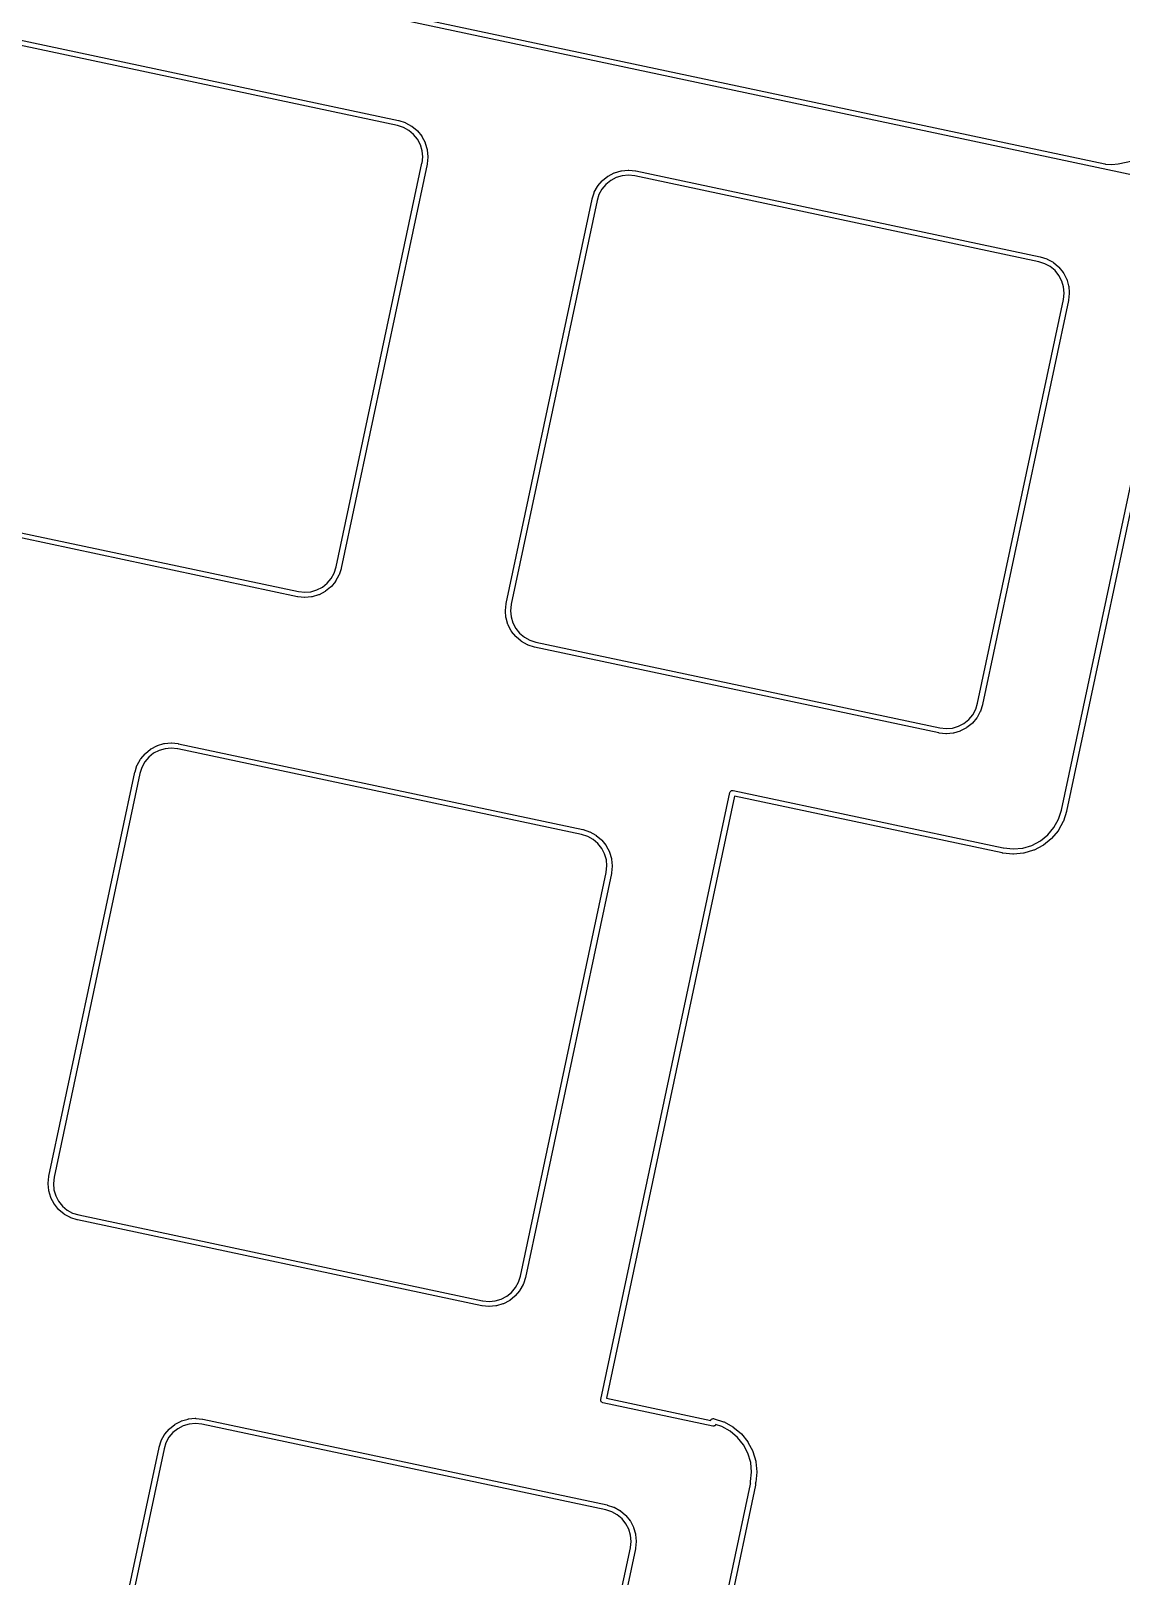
# Model space of a CAD drawing. Extents: x 18 to 369, y 6 to 139.
# Drawn here: x 157.46 to 189.13, y 71.07 to 115.98 of the extents above; entities that cross this region are included whole.
import ezdxf

# ---------------------------------------------------------------- set-up
doc = ezdxf.new("R2010")
doc.units = 0
doc.layers.add('BLACK', color=7, linetype='CONTINUOUS')

msp = doc.modelspace()

# ---------------------------------------------------------------- linework, layer by layer
at = {"layer": 'BLACK', "linetype": 'CONTINUOUS'}
for p, q in [((189.843, 111.709), (113.052, 128.032)), ((156.373, 118.977), (188.658, 112.114)), ((168.106, 113.23), (156.372, 115.724)), ((156.399, 115.872), (168.144, 113.375)), ((189.047, 112.115), (197.135, 113.834)), ((168.282, 113.174), (168.106, 113.23)), ((168.144, 113.375), (168.15, 113.373)), ((168.15, 113.373), (168.334, 113.315)), ((168.334, 113.315), (168.334, 113.315)), ((168.334, 113.315), (168.334, 113.315)), ((168.334, 113.315), (168.335, 113.315)), ((168.335, 113.315), (168.341, 113.312)), ((168.341, 113.312), (168.347, 113.309)), ((168.347, 113.309), (168.518, 113.215)), ((168.518, 113.215), (168.519, 113.215)), ((168.519, 113.215), (168.525, 113.211)), ((168.525, 113.211), (168.531, 113.207)), ((168.531, 113.207), (168.68, 113.081)), ((168.44, 113.087), (168.282, 113.174)), ((168.578, 112.971), (168.44, 113.087)), ((168.691, 112.831), (168.578, 112.971)), ((168.68, 113.081), (168.68, 113.081)), ((168.68, 113.081), (168.68, 113.081)), ((168.68, 113.081), (168.681, 113.081)), ((168.681, 113.081), (168.686, 113.076)), ((168.686, 113.076), (168.69, 113.071)), ((168.69, 113.071), (168.813, 112.919)), ((168.775, 112.671), (168.691, 112.831)), ((168.813, 112.919), (168.813, 112.919)), ((168.813, 112.919), (168.813, 112.919)), ((168.813, 112.919), (168.813, 112.918)), ((168.813, 112.918), (168.817, 112.912)), ((168.817, 112.912), (168.821, 112.907)), ((168.821, 112.907), (168.911, 112.734)), ((168.911, 112.734), (168.911, 112.734)), ((168.911, 112.734), (168.911, 112.734)), ((168.911, 112.734), (168.911, 112.733)), ((168.911, 112.733), (168.914, 112.726)), ((168.826, 112.498), (168.775, 112.671)), ((168.823, 112.135), (168.842, 112.318)), ((168.842, 112.318), (168.826, 112.498)), ((168.914, 112.726), (168.916, 112.72)), ((168.916, 112.72), (168.972, 112.533)), ((168.972, 112.533), (168.972, 112.533)), ((168.972, 112.533), (168.972, 112.533)), ((168.972, 112.533), (168.972, 112.532)), ((168.972, 112.532), (168.973, 112.525)), ((168.992, 112.31), (168.972, 112.115)), ((168.973, 112.525), (168.974, 112.519)), ((168.974, 112.519), (168.992, 112.324)), ((168.992, 112.324), (168.992, 112.324)), ((168.992, 112.324), (168.992, 112.324)), ((168.992, 112.324), (168.992, 112.323)), ((168.992, 112.323), (168.992, 112.316)), ((168.992, 112.316), (168.992, 112.31)), ((166.328, 100.398), (168.822, 112.132)), ((168.97, 112.104), (166.473, 100.359)), ((168.822, 112.132), (168.823, 112.135)), ((168.971, 112.111), (168.97, 112.108)), ((168.97, 112.108), (168.97, 112.105)), ((168.97, 112.105), (168.97, 112.104)), ((168.972, 112.115), (168.971, 112.114)), ((168.971, 112.114), (168.971, 112.111)), ((174.231, 111.762), (174.404, 111.852)), ((174.404, 111.852), (174.405, 111.853)), ((174.405, 111.853), (174.411, 111.855)), ((174.411, 111.855), (174.418, 111.858)), ((174.418, 111.858), (174.605, 111.913)), ((174.605, 111.913), (174.605, 111.913)), ((174.605, 111.913), (174.606, 111.913)), ((174.606, 111.913), (174.612, 111.914)), ((174.612, 111.914), (174.619, 111.916)), ((174.619, 111.916), (174.813, 111.933)), ((174.813, 111.933), (174.813, 111.933)), ((174.813, 111.933), (174.813, 111.933)), ((174.813, 111.933), (174.815, 111.933)), ((174.815, 111.933), (174.821, 111.933)), ((174.821, 111.933), (174.828, 111.933)), ((174.828, 111.933), (175.022, 111.913)), ((175.022, 111.913), (175.023, 111.913)), ((175.023, 111.913), (175.026, 111.912)), ((175.026, 111.912), (175.03, 111.912)), ((175.03, 111.912), (175.033, 111.911)), ((175.033, 111.911), (175.033, 111.911)), ((175.033, 111.911), (186.778, 109.414)), ((188.658, 112.114), (188.681, 112.11)), ((188.681, 112.11), (188.864, 112.094)), ((188.864, 112.094), (189.047, 112.115)), ((173.828, 111.289), (173.922, 111.46)), ((173.922, 111.46), (173.923, 111.461)), ((173.922, 111.46), (173.922, 111.46)), ((173.922, 111.46), (173.922, 111.46)), ((173.923, 111.461), (173.927, 111.466)), ((173.927, 111.466), (173.931, 111.472)), ((173.931, 111.472), (174.056, 111.621)), ((174.166, 111.519), (174.05, 111.381)), ((174.056, 111.621), (174.057, 111.622)), ((174.057, 111.622), (174.062, 111.627)), ((174.062, 111.627), (174.067, 111.631)), ((174.067, 111.631), (174.219, 111.754)), ((174.307, 111.632), (174.166, 111.519)), ((174.219, 111.754), (174.22, 111.754)), ((174.22, 111.754), (174.225, 111.758)), ((174.225, 111.758), (174.231, 111.762)), ((174.467, 111.716), (174.307, 111.632)), ((174.64, 111.767), (174.467, 111.716)), ((174.82, 111.783), (174.64, 111.767)), ((175.003, 111.764), (174.82, 111.783)), ((175.006, 111.763), (175.003, 111.764)), ((186.74, 109.269), (175.006, 111.763)), ((171.266, 99.3407), (173.763, 111.086)), ((173.908, 111.047), (171.414, 99.3134)), ((173.763, 111.086), (173.766, 111.096)), ((173.766, 111.096), (173.823, 111.275)), ((173.766, 111.096), (173.766, 111.096)), ((173.823, 111.276), (173.826, 111.282)), ((173.823, 111.275), (173.823, 111.276)), ((173.823, 111.275), (173.823, 111.275)), ((173.823, 111.275), (173.823, 111.275)), ((173.826, 111.282), (173.828, 111.289)), ((173.963, 111.223), (173.908, 111.047)), ((174.05, 111.381), (173.963, 111.223)), ((187.398, 93.3345), (190.944, 110.018)), ((191.092, 109.991), (187.543, 93.2962)), ((186.915, 109.213), (186.74, 109.269)), ((186.778, 109.414), (186.782, 109.413)), ((186.782, 109.413), (186.782, 109.413)), ((186.782, 109.413), (186.968, 109.354)), ((187.073, 109.127), (186.915, 109.213)), ((186.968, 109.354), (186.968, 109.354)), ((186.968, 109.354), (186.968, 109.354)), ((186.968, 109.354), (186.969, 109.354)), ((186.969, 109.354), (186.975, 109.351)), ((186.975, 109.351), (186.981, 109.348)), ((186.981, 109.348), (187.152, 109.254)), ((187.152, 109.254), (187.152, 109.254)), ((187.152, 109.254), (187.152, 109.254)), ((187.152, 109.254), (187.153, 109.254)), ((187.153, 109.254), (187.159, 109.25)), ((187.159, 109.25), (187.164, 109.246)), ((187.164, 109.246), (187.314, 109.121)), ((187.212, 109.011), (187.073, 109.127)), ((187.325, 108.87), (187.212, 109.011)), ((187.314, 109.121), (187.315, 109.12)), ((187.315, 109.12), (187.319, 109.115)), ((187.319, 109.115), (187.324, 109.11)), ((187.324, 109.11), (187.446, 108.958)), ((187.408, 108.71), (187.325, 108.87)), ((187.459, 108.537), (187.408, 108.71)), ((187.446, 108.958), (187.446, 108.958)), ((187.446, 108.958), (187.446, 108.958)), ((187.446, 108.958), (187.447, 108.957)), ((187.447, 108.957), (187.451, 108.952)), ((187.451, 108.952), (187.454, 108.946)), ((187.454, 108.946), (187.545, 108.773)), ((187.545, 108.773), (187.545, 108.773)), ((187.545, 108.773), (187.545, 108.773)), ((187.545, 108.773), (187.545, 108.772)), ((187.545, 108.772), (187.548, 108.766)), ((187.548, 108.766), (187.55, 108.759)), ((187.55, 108.759), (187.605, 108.572)), ((187.456, 108.174), (187.476, 108.357)), ((187.476, 108.357), (187.459, 108.537)), ((187.605, 108.572), (187.606, 108.571)), ((187.626, 108.349), (187.605, 108.155)), ((187.606, 108.571), (187.607, 108.564)), ((187.607, 108.564), (187.608, 108.558)), ((187.608, 108.558), (187.626, 108.363)), ((187.626, 108.363), (187.626, 108.363)), ((187.626, 108.363), (187.626, 108.363)), ((187.626, 108.363), (187.626, 108.362)), ((187.626, 108.362), (187.626, 108.356)), ((187.626, 108.356), (187.626, 108.349)), ((184.962, 96.4371), (187.456, 108.172)), ((187.603, 108.144), (185.107, 96.3987)), ((187.456, 108.172), (187.456, 108.174)), ((187.604, 108.147), (187.603, 108.144)), ((187.603, 108.144), (187.603, 108.144)), ((187.605, 108.154), (187.604, 108.15)), ((187.604, 108.15), (187.604, 108.147)), ((187.605, 108.155), (187.605, 108.154)), ((165.203, 99.5343), (153.458, 102.031)), ((153.496, 102.176), (165.23, 99.6817)), ((166.185, 100.064), (166.272, 100.222)), ((166.272, 100.222), (166.328, 100.398)), ((166.407, 100.156), (166.313, 99.9855)), ((166.41, 100.163), (166.407, 100.156)), ((166.413, 100.169), (166.41, 100.163)), ((166.47, 100.349), (166.413, 100.17)), ((166.413, 100.17), (166.413, 100.17)), ((166.413, 100.17), (166.413, 100.17)), ((166.413, 100.17), (166.413, 100.169)), ((166.473, 100.359), (166.47, 100.349)), ((166.47, 100.349), (166.47, 100.349)), ((165.596, 99.6783), (165.769, 99.7293)), ((165.769, 99.7293), (165.929, 99.8129)), ((165.929, 99.8129), (166.069, 99.9259)), ((166.169, 99.8136), (166.017, 99.6914)), ((166.069, 99.9259), (166.185, 100.064)), ((166.174, 99.8184), (166.169, 99.8136)), ((166.179, 99.8231), (166.174, 99.8184)), ((166.18, 99.8239), (166.179, 99.8231)), ((166.305, 99.9734), (166.18, 99.8239)), ((166.18, 99.8239), (166.18, 99.8239)), ((166.18, 99.8239), (166.18, 99.8239)), ((166.309, 99.979), (166.305, 99.9734)), ((166.313, 99.9845), (166.309, 99.979)), ((166.313, 99.9855), (166.313, 99.9855)), ((166.313, 99.9855), (166.313, 99.9855)), ((166.313, 99.9855), (166.313, 99.9845)), ((165.206, 99.5336), (165.203, 99.5343)), ((165.203, 99.5343), (165.203, 99.5343)), ((165.209, 99.5332), (165.206, 99.5336)), ((165.212, 99.5325), (165.209, 99.5332)), ((165.213, 99.5324), (165.212, 99.5325)), ((165.408, 99.512), (165.213, 99.5324)), ((165.23, 99.6817), (165.233, 99.6812)), ((165.233, 99.6812), (165.416, 99.6619)), ((165.414, 99.5119), (165.408, 99.512)), ((165.421, 99.5118), (165.414, 99.5119)), ((165.416, 99.6619), (165.596, 99.6783)), ((165.422, 99.5119), (165.421, 99.5118)), ((165.617, 99.5296), (165.422, 99.5119)), ((165.422, 99.5119), (165.422, 99.5119)), ((165.422, 99.5119), (165.422, 99.5119)), ((165.623, 99.5309), (165.617, 99.5296)), ((165.63, 99.532), (165.623, 99.5309)), ((165.631, 99.5323), (165.63, 99.532)), ((165.818, 99.5874), (165.631, 99.5323)), ((165.631, 99.5323), (165.631, 99.5323)), ((165.631, 99.5323), (165.631, 99.5323)), ((165.824, 99.59), (165.818, 99.5874)), ((165.831, 99.5924), (165.824, 99.59)), ((165.832, 99.5929), (165.831, 99.5924)), ((166.005, 99.6833), (165.832, 99.5929)), ((165.832, 99.5929), (165.832, 99.5929)), ((165.832, 99.5929), (165.832, 99.5929)), ((166.01, 99.6871), (166.005, 99.6833)), ((166.016, 99.6907), (166.01, 99.6871)), ((166.017, 99.6913), (166.016, 99.6907)), ((166.017, 99.6914), (166.017, 99.6913)), ((166.017, 99.6913), (166.017, 99.6913)), ((171.244, 99.1356), (171.264, 99.3297)), ((171.264, 99.3307), (171.265, 99.3339)), ((171.264, 99.3297), (171.264, 99.3307)), ((171.265, 99.3372), (171.266, 99.3406)), ((171.265, 99.3339), (171.265, 99.3372)), ((171.266, 99.3406), (171.266, 99.3407)), ((171.413, 99.3102), (171.394, 99.1272)), ((171.414, 99.3134), (171.413, 99.3102)), ((171.414, 99.3134), (171.414, 99.3134)), ((171.244, 99.1288), (171.244, 99.1356)), ((171.244, 99.122), (171.244, 99.1288)), ((171.244, 99.121), (171.244, 99.122)), ((171.261, 98.9266), (171.244, 99.121)), ((171.244, 99.121), (171.244, 99.121)), ((171.244, 99.121), (171.244, 99.121)), ((171.263, 98.9199), (171.261, 98.9266)), ((171.264, 98.9132), (171.263, 98.9199)), ((171.264, 98.9122), (171.264, 98.9132)), ((171.319, 98.725), (171.264, 98.9122)), ((171.394, 99.1272), (171.41, 98.9475)), ((171.41, 98.9475), (171.461, 98.7744)), ((171.322, 98.7187), (171.319, 98.725)), ((171.324, 98.7124), (171.322, 98.7187)), ((171.325, 98.7114), (171.324, 98.7124)), ((171.415, 98.5385), (171.325, 98.7114)), ((171.325, 98.7114), (171.325, 98.7114)), ((171.325, 98.7114), (171.325, 98.7114)), ((171.419, 98.5328), (171.415, 98.5385)), ((171.422, 98.527), (171.419, 98.5328)), ((171.423, 98.5262), (171.422, 98.527)), ((171.545, 98.3741), (171.423, 98.5262)), ((171.423, 98.5262), (171.423, 98.5262)), ((171.423, 98.5262), (171.423, 98.5262)), ((171.461, 98.7744), (171.545, 98.6145)), ((171.545, 98.6145), (171.658, 98.4738)), ((171.55, 98.3693), (171.545, 98.3741)), ((171.555, 98.3643), (171.55, 98.3693)), ((171.556, 98.3637), (171.555, 98.3643)), ((171.705, 98.2382), (171.556, 98.3637)), ((171.556, 98.3637), (171.556, 98.3637)), ((171.556, 98.3637), (171.556, 98.3637)), ((171.658, 98.4738), (171.796, 98.3578)), ((171.796, 98.3578), (171.954, 98.2709)), ((171.711, 98.2344), (171.705, 98.2382)), ((171.716, 98.2305), (171.711, 98.2344)), ((171.717, 98.2299), (171.716, 98.2305)), ((171.888, 98.1359), (171.717, 98.2299)), ((171.717, 98.2299), (171.717, 98.2299)), ((171.895, 98.1332), (171.888, 98.1359)), ((171.901, 98.1305), (171.895, 98.1332)), ((171.902, 98.1302), (171.901, 98.1305)), ((172.088, 98.0711), (171.902, 98.1302)), ((171.902, 98.1302), (171.902, 98.1302)), ((171.902, 98.1302), (171.902, 98.1302)), ((171.954, 98.2709), (172.13, 98.2152)), ((172.091, 98.07), (172.088, 98.0711)), ((172.088, 98.0711), (172.088, 98.0711)), ((183.836, 95.5736), (172.091, 98.07)), ((172.13, 98.2152), (183.864, 95.721)), ((184.819, 96.1034), (184.906, 96.2616)), ((184.906, 96.2616), (184.962, 96.4371)), ((185.041, 96.1958), (184.947, 96.0247)), ((185.044, 96.202), (185.041, 96.1958)), ((185.046, 96.2082), (185.044, 96.202)), ((185.047, 96.2092), (185.046, 96.2082)), ((185.106, 96.3952), (185.047, 96.2092)), ((185.047, 96.2092), (185.047, 96.2092)), ((185.047, 96.2092), (185.047, 96.2092)), ((185.107, 96.3987), (185.106, 96.3953)), ((185.106, 96.3953), (185.106, 96.3952)), ((183.864, 95.721), (183.867, 95.7205)), ((183.867, 95.7205), (184.05, 95.7012)), ((184.05, 95.7012), (184.229, 95.7176)), ((184.229, 95.7176), (184.403, 95.7685)), ((184.403, 95.7685), (184.562, 95.8521)), ((184.638, 95.7226), (184.465, 95.6322)), ((184.562, 95.8521), (184.703, 95.9652)), ((184.644, 95.7263), (184.638, 95.7226)), ((184.65, 95.73), (184.644, 95.7263)), ((184.651, 95.7306), (184.65, 95.73)), ((184.803, 95.8529), (184.651, 95.7306)), ((184.651, 95.7306), (184.651, 95.7306)), ((184.651, 95.7306), (184.651, 95.7306)), ((184.703, 95.9652), (184.819, 96.1034)), ((184.808, 95.8577), (184.803, 95.8529)), ((184.813, 95.8624), (184.808, 95.8577)), ((184.939, 96.0127), (184.813, 95.8632)), ((184.813, 95.8632), (184.813, 95.8632)), ((184.813, 95.8632), (184.813, 95.8632)), ((184.813, 95.8632), (184.813, 95.8624)), ((184.943, 96.0182), (184.939, 96.0127)), ((184.946, 96.0238), (184.943, 96.0182)), ((184.947, 96.0247), (184.946, 96.0238)), ((184.947, 96.0247), (184.947, 96.0247)), ((184.947, 96.0247), (184.947, 96.0247)), ((161.138, 95.2077), (161.325, 95.2628)), ((161.325, 95.2628), (161.326, 95.2631)), ((161.326, 95.2631), (161.332, 95.2642)), ((161.332, 95.2642), (161.339, 95.2655)), ((161.339, 95.2655), (161.533, 95.2832)), ((161.533, 95.2832), (161.535, 95.2833)), ((161.533, 95.2832), (161.533, 95.2832)), ((161.533, 95.2832), (161.533, 95.2832)), ((161.535, 95.2833), (161.541, 95.2832)), ((161.541, 95.2832), (161.548, 95.2831)), ((161.548, 95.2831), (161.742, 95.2627)), ((161.742, 95.2627), (161.743, 95.2626)), ((161.743, 95.2626), (161.746, 95.2619)), ((161.746, 95.2619), (161.75, 95.2615)), ((161.75, 95.2615), (161.753, 95.2608)), ((161.753, 95.2608), (161.753, 95.2608)), ((161.753, 95.2608), (173.498, 92.7644)), ((183.84, 95.5729), (183.836, 95.5736)), ((183.836, 95.5736), (183.836, 95.5736)), ((183.843, 95.5725), (183.84, 95.5729)), ((183.846, 95.5718), (183.843, 95.5725)), ((183.847, 95.5717), (183.846, 95.5718)), ((184.041, 95.5513), (183.847, 95.5717)), ((184.048, 95.5512), (184.041, 95.5513)), ((184.055, 95.5511), (184.048, 95.5512)), ((184.056, 95.5512), (184.055, 95.5511)), ((184.25, 95.5689), (184.056, 95.5512)), ((184.056, 95.5512), (184.056, 95.5512)), ((184.056, 95.5512), (184.056, 95.5512)), ((184.257, 95.5701), (184.25, 95.5689)), ((184.264, 95.5713), (184.257, 95.5701)), ((184.265, 95.5716), (184.264, 95.5713)), ((184.452, 95.6267), (184.265, 95.5716)), ((184.265, 95.5716), (184.265, 95.5716)), ((184.458, 95.6293), (184.452, 95.6267)), ((184.465, 95.6317), (184.458, 95.6293)), ((184.465, 95.6322), (184.465, 95.6322)), ((184.465, 95.6322), (184.465, 95.6322)), ((184.465, 95.6322), (184.465, 95.6317)), ((160.548, 94.6386), (160.642, 94.8096)), ((160.642, 94.8097), (160.643, 94.8106)), ((160.642, 94.8096), (160.642, 94.8097)), ((160.642, 94.8096), (160.642, 94.8096)), ((160.643, 94.8106), (160.647, 94.8161)), ((160.647, 94.8161), (160.651, 94.8217)), ((160.651, 94.8217), (160.776, 94.9712)), ((160.886, 94.8692), (160.77, 94.7309)), ((160.776, 94.9712), (160.777, 94.972)), ((160.777, 94.972), (160.782, 94.9767)), ((160.782, 94.9767), (160.787, 94.9815)), ((160.787, 94.9815), (160.939, 95.1038)), ((161.027, 94.9823), (160.886, 94.8692)), ((160.939, 95.1038), (160.94, 95.1044)), ((160.94, 95.1044), (160.945, 95.1081)), ((160.945, 95.1081), (160.951, 95.1118)), ((160.951, 95.1118), (161.124, 95.2022)), ((161.187, 95.0659), (161.027, 94.9823)), ((161.124, 95.2022), (161.125, 95.2027)), ((161.125, 95.2027), (161.131, 95.2051)), ((161.131, 95.2051), (161.138, 95.2077)), ((161.36, 95.1168), (161.187, 95.0659)), ((161.54, 95.1332), (161.36, 95.1168)), ((161.723, 95.1139), (161.54, 95.1332)), ((161.726, 95.1133), (161.723, 95.1139)), ((173.46, 92.6192), (161.726, 95.1133)), ((157.986, 82.6907), (160.483, 94.4357)), ((160.628, 94.3972), (158.134, 82.6631)), ((160.483, 94.4357), (160.486, 94.4462)), ((160.486, 94.4462), (160.543, 94.6252)), ((160.486, 94.4462), (160.486, 94.4462)), ((160.543, 94.6262), (160.546, 94.6324)), ((160.543, 94.6252), (160.543, 94.6262)), ((160.543, 94.6252), (160.543, 94.6252)), ((160.543, 94.6252), (160.543, 94.6252)), ((160.546, 94.6324), (160.548, 94.6386)), ((160.683, 94.5728), (160.628, 94.3972)), ((160.77, 94.7309), (160.683, 94.5728)), ((177.772, 93.8585), (177.779, 93.8714)), ((177.779, 93.8714), (177.789, 93.8827)), ((177.789, 93.8827), (177.8, 93.8919)), ((177.8, 93.8919), (177.813, 93.8987)), ((177.813, 93.8987), (177.827, 93.9028)), ((177.827, 93.9028), (177.842, 93.9041)), ((177.842, 93.9041), (177.853, 93.9029)), ((177.853, 93.9029), (177.853, 93.9029)), ((177.853, 93.9029), (177.857, 93.9025)), ((177.857, 93.9025), (177.86, 93.9013)), ((177.86, 93.9013), (185.707, 92.2334)), ((174.017, 76.1995), (177.767, 93.8408)), ((177.899, 93.7398), (174.179, 76.2381)), ((177.767, 93.8444), (177.769, 93.8479)), ((177.767, 93.8408), (177.767, 93.8444)), ((177.769, 93.8479), (177.772, 93.8585)), ((177.769, 93.8479), (177.769, 93.8479)), ((185.68, 92.0859), (177.899, 93.7398)), ((187.179, 92.8224), (187.313, 93.066)), ((187.448, 93.0002), (187.307, 92.7437)), ((187.313, 93.066), (187.398, 93.3345)), ((187.451, 93.0065), (187.448, 93.0002)), ((187.454, 93.0127), (187.451, 93.0065)), ((187.542, 93.2927), (187.454, 93.0137)), ((187.454, 93.0137), (187.454, 93.0137)), ((187.454, 93.0137), (187.454, 93.0137)), ((187.454, 93.0137), (187.454, 93.0127)), ((187.543, 93.2962), (187.542, 93.2928)), ((187.542, 93.2928), (187.542, 93.2927)), ((173.635, 92.5635), (173.46, 92.6192)), ((173.498, 92.7644), (173.502, 92.7633)), ((173.502, 92.7633), (173.502, 92.7633)), ((173.502, 92.7633), (173.688, 92.7042)), ((173.793, 92.4765), (173.635, 92.5635)), ((173.688, 92.7042), (173.688, 92.7042)), ((173.688, 92.7042), (173.688, 92.7042)), ((173.688, 92.7042), (173.689, 92.7039)), ((173.689, 92.7039), (173.695, 92.7012)), ((173.695, 92.7012), (173.701, 92.6985)), ((173.701, 92.6985), (173.872, 92.6045)), ((173.872, 92.6045), (173.872, 92.6045)), ((173.872, 92.6045), (173.872, 92.6045)), ((173.872, 92.6045), (173.873, 92.6039)), ((173.873, 92.6039), (173.879, 92.6)), ((173.879, 92.6), (173.884, 92.5962)), ((173.884, 92.5962), (174.034, 92.4707)), ((186.784, 92.4352), (187, 92.6094)), ((187, 92.6094), (187.179, 92.8224)), ((187.299, 92.7316), (187.111, 92.5073)), ((187.303, 92.7372), (187.299, 92.7316)), ((187.307, 92.7428), (187.303, 92.7372)), ((187.307, 92.7437), (187.307, 92.7428)), ((173.932, 92.3606), (173.793, 92.4765)), ((174.045, 92.2199), (173.932, 92.3606)), ((174.034, 92.4707), (174.034, 92.4707)), ((174.034, 92.4707), (174.034, 92.4707)), ((174.034, 92.4707), (174.035, 92.4701)), ((174.035, 92.4701), (174.039, 92.4651)), ((174.039, 92.4651), (174.044, 92.4603)), ((174.044, 92.4603), (174.166, 92.3082)), ((174.128, 92.06), (174.045, 92.2199)), ((174.166, 92.3082), (174.166, 92.3082)), ((174.166, 92.3082), (174.166, 92.3082)), ((174.166, 92.3082), (174.167, 92.3074)), ((174.167, 92.3074), (174.171, 92.3016)), ((174.171, 92.3016), (174.174, 92.2959)), ((174.174, 92.2959), (174.265, 92.123)), ((174.265, 92.123), (174.265, 92.123)), ((174.265, 92.123), (174.265, 92.123)), ((174.265, 92.123), (174.265, 92.122)), ((174.265, 92.122), (174.268, 92.1157)), ((174.268, 92.1157), (174.27, 92.1094)), ((174.27, 92.1094), (174.325, 91.9222)), ((185.687, 92.0845), (185.68, 92.0859)), ((185.68, 92.0859), (185.68, 92.0859)), ((185.69, 92.0841), (185.687, 92.0845)), ((185.693, 92.0834), (185.69, 92.0841)), ((185.694, 92.0833), (185.693, 92.0834)), ((185.985, 92.0527), (185.694, 92.0833)), ((185.707, 92.2334), (185.714, 92.2321)), ((185.714, 92.2321), (185.994, 92.2027)), ((185.994, 92.2027), (186.271, 92.2279)), ((186.292, 92.0791), (186, 92.0526)), ((186.271, 92.2279), (186.537, 92.3064)), ((186.298, 92.0804), (186.292, 92.0791)), ((186.305, 92.0816), (186.298, 92.0804)), ((186.306, 92.0819), (186.305, 92.0816)), ((186.587, 92.1645), (186.306, 92.0819)), ((186.537, 92.3064), (186.784, 92.4352)), ((186.593, 92.1671), (186.587, 92.1645)), ((186.599, 92.1695), (186.593, 92.1671)), ((186.6, 92.17), (186.599, 92.1695)), ((186.86, 92.3056), (186.6, 92.17)), ((186.6, 92.17), (186.6, 92.17)), ((186.6, 92.17), (186.6, 92.17)), ((186.865, 92.3094), (186.86, 92.3056)), ((186.871, 92.313), (186.865, 92.3094)), ((186.872, 92.3137), (186.871, 92.313)), ((187.1, 92.4971), (186.872, 92.3137)), ((186.872, 92.3137), (186.872, 92.3137)), ((186.872, 92.3137), (186.872, 92.3137)), ((187.105, 92.5018), (187.1, 92.4971)), ((187.11, 92.5065), (187.105, 92.5018)), ((187.111, 92.5073), (187.11, 92.5065)), ((187.111, 92.5073), (187.111, 92.5073)), ((187.111, 92.5073), (187.111, 92.5073)), ((174.179, 91.8869), (174.128, 92.06)), ((174.176, 91.5242), (174.196, 91.7072)), ((174.196, 91.7072), (174.179, 91.8869)), ((174.325, 91.9222), (174.326, 91.9212)), ((174.346, 91.6988), (174.325, 91.5047)), ((174.326, 91.9212), (174.327, 91.9145)), ((174.327, 91.9145), (174.328, 91.9078)), ((174.328, 91.9078), (174.346, 91.7134)), ((174.346, 91.7134), (174.346, 91.7134)), ((174.346, 91.7134), (174.346, 91.7134)), ((174.346, 91.7134), (174.346, 91.7124)), ((174.346, 91.7124), (174.346, 91.7056)), ((174.346, 91.7056), (174.346, 91.6988)), ((185.992, 92.0527), (185.985, 92.0527)), ((185.999, 92.0525), (185.992, 92.0527)), ((186, 92.0526), (185.999, 92.0525)), ((186, 92.0526), (186, 92.0526)), ((186, 92.0526), (186, 92.0526)), ((171.682, 79.787), (174.176, 91.5216)), ((174.323, 91.4937), (171.827, 79.7487)), ((174.176, 91.5216), (174.176, 91.5242)), ((174.324, 91.4972), (174.323, 91.4938)), ((174.323, 91.4938), (174.323, 91.4937)), ((174.325, 91.5037), (174.324, 91.5004)), ((174.324, 91.5004), (174.324, 91.4972)), ((174.325, 91.5047), (174.325, 91.5037)), ((157.964, 82.4856), (157.984, 82.6797)), ((157.984, 82.6807), (157.985, 82.6839)), ((157.984, 82.6797), (157.984, 82.6807)), ((157.985, 82.6872), (157.986, 82.6906)), ((157.985, 82.6839), (157.985, 82.6872)), ((157.986, 82.6906), (157.986, 82.6907)), ((158.133, 82.6602), (158.114, 82.4772)), ((158.134, 82.6631), (158.133, 82.6602)), ((157.964, 82.4788), (157.964, 82.4856)), ((157.964, 82.472), (157.964, 82.4788)), ((157.964, 82.471), (157.964, 82.472)), ((157.964, 82.4709), (157.964, 82.471)), ((157.964, 82.471), (157.964, 82.471)), ((157.981, 82.2766), (157.964, 82.4709)), ((157.983, 82.2699), (157.981, 82.2766)), ((157.984, 82.2632), (157.983, 82.2699)), ((157.984, 82.2622), (157.984, 82.2632)), ((158.039, 82.075), (157.984, 82.2622)), ((158.114, 82.4772), (158.13, 82.2975)), ((158.13, 82.2975), (158.181, 82.1244)), ((158.042, 82.0687), (158.039, 82.075)), ((158.044, 82.0624), (158.042, 82.0687)), ((158.045, 82.0614), (158.044, 82.0624)), ((158.135, 81.8885), (158.045, 82.0614)), ((158.045, 82.0614), (158.045, 82.0614)), ((158.045, 82.0614), (158.045, 82.0614)), ((158.139, 81.8828), (158.135, 81.8885)), ((158.142, 81.877), (158.139, 81.8828)), ((158.143, 81.8762), (158.142, 81.877)), ((158.265, 81.7241), (158.143, 81.8762)), ((158.143, 81.8762), (158.143, 81.8762)), ((158.143, 81.8762), (158.143, 81.8762)), ((158.181, 82.1244), (158.265, 81.9645)), ((158.265, 81.9645), (158.378, 81.8238)), ((158.378, 81.8238), (158.516, 81.7078)), ((158.27, 81.7192), (158.265, 81.7241)), ((158.275, 81.7143), (158.27, 81.7192)), ((158.276, 81.7137), (158.275, 81.7143)), ((158.425, 81.5882), (158.276, 81.7137)), ((158.276, 81.7137), (158.276, 81.7137)), ((158.276, 81.7137), (158.276, 81.7137)), ((158.431, 81.5844), (158.425, 81.5882)), ((158.436, 81.5805), (158.431, 81.5844)), ((158.437, 81.5799), (158.436, 81.5805)), ((158.608, 81.4859), (158.437, 81.5799)), ((158.437, 81.5799), (158.437, 81.5799)), ((158.437, 81.5799), (158.437, 81.5799)), ((158.516, 81.7078), (158.674, 81.6209)), ((158.615, 81.4832), (158.608, 81.4859)), ((158.621, 81.4805), (158.615, 81.4832)), ((158.622, 81.4802), (158.621, 81.4805)), ((158.801, 81.4234), (158.622, 81.4802)), ((158.622, 81.4802), (158.622, 81.4802)), ((158.622, 81.4802), (158.622, 81.4802)), ((158.674, 81.6209), (158.85, 81.5652)), ((158.811, 81.42), (158.801, 81.4234)), ((158.801, 81.4234), (158.801, 81.4234)), ((170.556, 78.9236), (158.811, 81.42)), ((158.85, 81.5652), (170.584, 79.071)), ((171.539, 79.4534), (171.626, 79.6116)), ((171.626, 79.6116), (171.682, 79.787)), ((171.761, 79.5458), (171.667, 79.3747)), ((171.764, 79.552), (171.761, 79.5458)), ((171.766, 79.5582), (171.764, 79.552)), ((171.767, 79.5592), (171.766, 79.5582)), ((171.826, 79.7453), (171.767, 79.5592)), ((171.767, 79.5592), (171.767, 79.5592)), ((171.767, 79.5592), (171.767, 79.5592)), ((171.827, 79.7487), (171.826, 79.7453)), ((171.826, 79.7453), (171.826, 79.7453)), ((170.584, 79.071), (170.587, 79.0705)), ((170.587, 79.0705), (170.77, 79.0512)), ((170.77, 79.0512), (170.949, 79.0676)), ((170.949, 79.0676), (171.123, 79.1185)), ((171.123, 79.1185), (171.282, 79.2021)), ((171.358, 79.0726), (171.185, 78.9822)), ((171.282, 79.2021), (171.423, 79.3152)), ((171.364, 79.0763), (171.358, 79.0726)), ((171.37, 79.08), (171.364, 79.0763)), ((171.371, 79.0806), (171.37, 79.08)), ((171.523, 79.2029), (171.371, 79.0806)), ((171.371, 79.0806), (171.371, 79.0806)), ((171.371, 79.0806), (171.371, 79.0806)), ((171.423, 79.3152), (171.539, 79.4534)), ((171.528, 79.2077), (171.523, 79.2029)), ((171.533, 79.2124), (171.528, 79.2077)), ((171.659, 79.3627), (171.533, 79.2132)), ((171.533, 79.2132), (171.533, 79.2132)), ((171.533, 79.2132), (171.533, 79.2132)), ((171.533, 79.2132), (171.533, 79.2124)), ((171.663, 79.3683), (171.659, 79.3627)), ((171.666, 79.3738), (171.663, 79.3683)), ((171.667, 79.3747), (171.666, 79.3738)), ((171.667, 79.3747), (171.667, 79.3747)), ((171.667, 79.3747), (171.667, 79.3747)), ((170.556, 78.9235), (170.556, 78.9236)), ((170.56, 78.9228), (170.556, 78.9235)), ((170.563, 78.9225), (170.56, 78.9228)), ((170.566, 78.9218), (170.563, 78.9225)), ((170.567, 78.9217), (170.566, 78.9218)), ((170.761, 78.9013), (170.567, 78.9217)), ((170.768, 78.9012), (170.761, 78.9013)), ((170.775, 78.9011), (170.768, 78.9012)), ((170.776, 78.9012), (170.775, 78.9011)), ((170.97, 78.9189), (170.776, 78.9012)), ((170.776, 78.9012), (170.776, 78.9012)), ((170.776, 78.9012), (170.776, 78.9012)), ((170.977, 78.9201), (170.97, 78.9189)), ((170.984, 78.9213), (170.977, 78.9201)), ((170.985, 78.9216), (170.984, 78.9213)), ((171.172, 78.9767), (170.985, 78.9216)), ((171.178, 78.9792), (171.172, 78.9767)), ((171.185, 78.9817), (171.178, 78.9792)), ((171.185, 78.9822), (171.185, 78.9822)), ((171.185, 78.9822), (171.185, 78.9822)), ((171.185, 78.9822), (171.185, 78.9817)), ((174.015, 76.1813), (174.016, 76.1923)), ((174.016, 76.1666), (174.015, 76.1813)), ((174.016, 76.196), (174.017, 76.1995)), ((174.016, 76.1923), (174.016, 76.196)), ((174.016, 76.1923), (174.016, 76.1923)), ((174.02, 76.1524), (174.016, 76.1666)), ((174.027, 76.1392), (174.02, 76.1524)), ((174.036, 76.1277), (174.027, 76.1392)), ((174.047, 76.1182), (174.036, 76.1277)), ((174.06, 76.1111), (174.047, 76.1182)), ((174.074, 76.1066), (174.06, 76.1111)), ((174.078, 76.1062), (174.074, 76.1066)), ((177.271, 75.4276), (174.078, 76.1062)), ((174.179, 76.2381), (177.211, 75.5935)), ((161.487, 75.3515), (161.639, 75.4738)), ((161.639, 75.4738), (161.64, 75.4744)), ((161.64, 75.4744), (161.645, 75.4781)), ((161.645, 75.4781), (161.651, 75.4818)), ((161.651, 75.4818), (161.824, 75.5722)), ((161.824, 75.5722), (161.825, 75.5727)), ((161.824, 75.5722), (161.824, 75.5722)), ((161.824, 75.5722), (161.824, 75.5722)), ((161.825, 75.5727), (161.831, 75.5751)), ((161.831, 75.5751), (161.838, 75.5777)), ((161.838, 75.5777), (162.025, 75.6328)), ((162.06, 75.4868), (161.887, 75.4359)), ((162.025, 75.6328), (162.026, 75.6331)), ((162.026, 75.6331), (162.032, 75.6343)), ((162.032, 75.6343), (162.039, 75.6355)), ((162.039, 75.6355), (162.233, 75.6532)), ((162.24, 75.5032), (162.06, 75.4868)), ((162.233, 75.6532), (162.235, 75.6533)), ((162.233, 75.6532), (162.233, 75.6532)), ((162.233, 75.6532), (162.233, 75.6532)), ((162.235, 75.6533), (162.241, 75.6532)), ((162.423, 75.4839), (162.24, 75.5032)), ((162.241, 75.6532), (162.248, 75.6531)), ((162.248, 75.6531), (162.442, 75.6327)), ((162.426, 75.4833), (162.423, 75.4839)), ((174.16, 72.9891), (162.426, 75.4833)), ((162.442, 75.6327), (162.443, 75.6326)), ((162.443, 75.6326), (162.446, 75.6319)), ((162.446, 75.6319), (162.45, 75.6315)), ((162.45, 75.6315), (162.453, 75.6308)), ((162.453, 75.6308), (162.453, 75.6308)), ((162.453, 75.6308), (174.198, 73.1344)), ((177.211, 75.5935), (177.217, 75.6068)), ((177.217, 75.6068), (177.225, 75.6188)), ((177.225, 75.6188), (177.236, 75.629)), ((177.236, 75.629), (177.248, 75.6369)), ((177.248, 75.6369), (177.262, 75.6423)), ((177.262, 75.6423), (177.276, 75.645)), ((177.276, 75.645), (177.291, 75.6448)), ((177.291, 75.6448), (177.305, 75.6417)), ((177.305, 75.6417), (177.584, 75.5532)), ((177.345, 75.459), (177.335, 75.4477)), ((177.351, 75.4699), (177.345, 75.459)), ((177.532, 75.4125), (177.351, 75.4699)), ((177.584, 75.5532), (177.584, 75.5532)), ((177.584, 75.5532), (177.584, 75.5532)), ((177.584, 75.5532), (177.585, 75.5529)), ((177.585, 75.5529), (177.591, 75.5501)), ((177.591, 75.5501), (177.598, 75.5474)), ((177.598, 75.5474), (177.854, 75.4064)), ((161.246, 75.0024), (161.248, 75.0086)), ((161.248, 75.0086), (161.342, 75.1796)), ((161.342, 75.1797), (161.343, 75.1806)), ((161.342, 75.1796), (161.342, 75.1797)), ((161.342, 75.1796), (161.342, 75.1796)), ((161.343, 75.1806), (161.347, 75.1861)), ((161.347, 75.1861), (161.351, 75.1917)), ((161.351, 75.1917), (161.476, 75.3412)), ((161.47, 75.1009), (161.383, 74.9428)), ((161.586, 75.2392), (161.47, 75.1009)), ((161.476, 75.3412), (161.477, 75.342)), ((161.476, 75.3412), (161.476, 75.3412)), ((161.476, 75.3412), (161.476, 75.3412)), ((161.477, 75.342), (161.482, 75.3467)), ((161.482, 75.3467), (161.487, 75.3515)), ((161.727, 75.3523), (161.586, 75.2392)), ((161.887, 75.4359), (161.727, 75.3523)), ((177.282, 75.4263), (177.271, 75.4276)), ((177.296, 75.4276), (177.282, 75.4263)), ((177.31, 75.4317), (177.296, 75.4276)), ((177.324, 75.4385), (177.31, 75.4317)), ((177.335, 75.4477), (177.324, 75.4385)), ((177.776, 75.2785), (177.532, 75.4125)), ((177.989, 75.0998), (177.776, 75.2785)), ((177.854, 75.4064), (177.855, 75.4059)), ((177.855, 75.4059), (177.861, 75.402)), ((177.861, 75.402), (177.866, 75.3981)), ((177.866, 75.3981), (178.091, 75.21)), ((178.163, 74.8831), (177.989, 75.0998)), ((178.091, 75.21), (178.091, 75.21)), ((178.091, 75.21), (178.091, 75.21)), ((178.091, 75.21), (178.091, 75.2093)), ((178.091, 75.2093), (178.096, 75.2044)), ((178.096, 75.2044), (178.101, 75.1995)), ((178.101, 75.1995), (178.284, 74.9714)), ((158.686, 63.0607), (161.183, 74.8056)), ((161.328, 74.7673), (158.834, 63.0334)), ((161.183, 74.8056), (161.186, 74.8162)), ((161.186, 74.8162), (161.243, 74.9952)), ((161.243, 74.9962), (161.246, 75.0024)), ((161.243, 74.9952), (161.243, 74.9962)), ((161.243, 74.9952), (161.243, 74.9952)), ((161.243, 74.9952), (161.243, 74.9952)), ((161.383, 74.9428), (161.328, 74.7673)), ((178.292, 74.6367), (178.163, 74.8831)), ((178.284, 74.9714), (178.285, 74.9705)), ((178.285, 74.9705), (178.289, 74.9648)), ((178.289, 74.9648), (178.292, 74.9591)), ((178.292, 74.9591), (178.428, 74.6997)), ((178.37, 74.37), (178.292, 74.6367)), ((178.428, 74.6997), (178.428, 74.6997)), ((178.428, 74.6997), (178.428, 74.6997)), ((178.428, 74.6997), (178.428, 74.6987)), ((178.428, 74.6987), (178.431, 74.6924)), ((178.431, 74.6924), (178.433, 74.6861)), ((178.433, 74.6861), (178.516, 74.4053)), ((178.395, 74.0931), (178.37, 74.37)), ((178.516, 74.4053), (178.516, 74.4043)), ((178.516, 74.4043), (178.518, 74.3975)), ((178.518, 74.3975), (178.519, 74.3909)), ((178.519, 74.3909), (178.545, 74.0994)), ((174.717, 56.5779), (178.365, 73.7418)), ((178.512, 73.7106), (174.879, 56.6165)), ((178.363, 73.7919), (178.364, 73.8065)), ((178.364, 73.7774), (178.363, 73.7919)), ((178.364, 73.8065), (178.366, 73.813)), ((178.368, 73.7633), (178.364, 73.7774)), ((178.365, 73.7418), (178.369, 73.7523)), ((178.366, 73.813), (178.395, 74.0931)), ((178.371, 73.7573), (178.368, 73.7633)), ((178.369, 73.7523), (178.371, 73.7573)), ((178.506, 73.7609), (178.504, 73.7572)), ((178.504, 73.7572), (178.508, 73.7505)), ((178.511, 73.7748), (178.506, 73.7609)), ((178.508, 73.7505), (178.512, 73.7363)), ((178.513, 73.7861), (178.511, 73.7758)), ((178.511, 73.7758), (178.511, 73.7748)), ((178.512, 73.7363), (178.513, 73.7216)), ((178.513, 73.7216), (178.512, 73.7106)), ((178.514, 73.7893), (178.513, 73.7861)), ((178.515, 73.7936), (178.514, 73.7925)), ((178.514, 73.7925), (178.514, 73.7893)), ((178.545, 74.0847), (178.515, 73.7936)), ((178.545, 74.0994), (178.545, 74.0993)), ((178.545, 74.0993), (178.545, 74.0993)), ((178.545, 74.0993), (178.545, 74.0983)), ((178.545, 74.0983), (178.545, 74.0915)), ((178.545, 74.0915), (178.545, 74.0847)), ((174.335, 72.9335), (174.16, 72.9891)), ((174.198, 73.1344), (174.202, 73.1333)), ((174.202, 73.1333), (174.202, 73.1333)), ((174.202, 73.1333), (174.388, 73.0742)), ((174.493, 72.8465), (174.335, 72.9335)), ((174.388, 73.0742), (174.388, 73.0742)), ((174.388, 73.0742), (174.388, 73.0742)), ((174.388, 73.0742), (174.389, 73.0739)), ((174.389, 73.0739), (174.395, 73.0712)), ((174.395, 73.0712), (174.401, 73.0685)), ((174.401, 73.0685), (174.572, 72.9745)), ((174.632, 72.7306), (174.493, 72.8465)), ((174.572, 72.9745), (174.572, 72.9745)), ((174.572, 72.9745), (174.572, 72.9745)), ((174.572, 72.9745), (174.573, 72.9739)), ((174.573, 72.9739), (174.579, 72.97)), ((174.579, 72.97), (174.584, 72.9662)), ((174.584, 72.9662), (174.734, 72.8407)), ((174.734, 72.8407), (174.735, 72.8401)), ((174.735, 72.8401), (174.739, 72.8351)), ((174.739, 72.8351), (174.744, 72.8303)), ((174.744, 72.8303), (174.866, 72.6782)), ((174.745, 72.5899), (174.632, 72.7306)), ((174.828, 72.43), (174.745, 72.5899)), ((174.879, 72.2569), (174.828, 72.43)), ((174.866, 72.6782), (174.866, 72.6782)), ((174.866, 72.6782), (174.866, 72.6782)), ((174.866, 72.6782), (174.867, 72.6774)), ((174.867, 72.6774), (174.871, 72.6716)), ((174.871, 72.6716), (174.874, 72.6659)), ((174.874, 72.6659), (174.965, 72.493)), ((174.965, 72.493), (174.965, 72.493)), ((174.965, 72.493), (174.965, 72.493)), ((174.965, 72.493), (174.965, 72.492)), ((174.965, 72.492), (174.968, 72.4857)), ((174.968, 72.4857), (174.97, 72.4794)), ((174.97, 72.4794), (175.025, 72.2922)), ((172.382, 60.157), (174.876, 71.8913)), ((175.023, 71.8637), (172.527, 60.1187)), ((174.876, 71.8941), (174.896, 72.0772)), ((174.876, 71.8913), (174.876, 71.8941)), ((174.896, 72.0772), (174.879, 72.2569)), ((175.024, 71.8672), (175.023, 71.8638)), ((175.023, 71.8638), (175.023, 71.8637)), ((175.025, 71.8737), (175.024, 71.8704)), ((175.024, 71.8704), (175.024, 71.8672)), ((175.025, 72.2922), (175.026, 72.2912)), ((175.046, 72.0688), (175.025, 71.8747)), ((175.025, 71.8747), (175.025, 71.8737)), ((175.026, 72.2912), (175.027, 72.2844)), ((175.027, 72.2844), (175.028, 72.2778)), ((175.028, 72.2778), (175.046, 72.0834)), ((175.046, 72.0834), (175.046, 72.0834)), ((175.046, 72.0834), (175.046, 72.0834)), ((175.046, 72.0834), (175.046, 72.0824)), ((175.046, 72.0824), (175.046, 72.0756)), ((175.046, 72.0756), (175.046, 72.0688))]:
    msp.add_line(p, q, dxfattribs=at)

doc.saveas('drawing.dxf')
